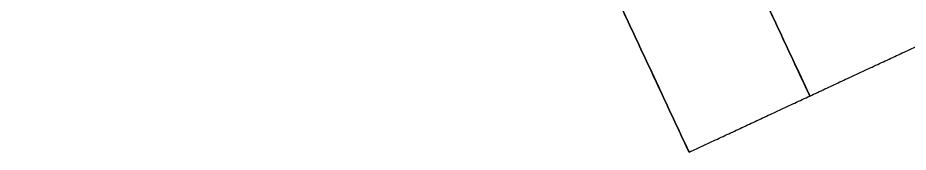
# Model space of a CAD drawing. Header units: millimetres. Extents: x -6529 to 809, y -8611 to 207.
# Drawn here: x -6017.8 to -5957.6, y -3779.5 to -3770.4 of the extents above; entities that cross this region are included whole.
import ezdxf

# ---------------------------------------------------------------- set-up
doc = ezdxf.new("R2010")
doc.units = ezdxf.units.MM
doc.header["$MEASUREMENT"] = 0
doc.layers.add('platen', color=7, linetype='Continuous', true_color=0x007f00)

# ---------------------------------------------------------------- blocks, each defined once
blk = doc.blocks.new('plaat base')
at = {"layer": 'platen'}
for points in [[(358, 0), (179, 0), (0, 0)], [(0, 0), (0, 0, 9), (0, 0, 18)], [(358, 0, 18), (179, 0, 18), (0, 0, 18)], [(0, 0), (0, -150), (0, -300)], [(358, 0, 9), (179, 0, 9), (0, 0, 9)], [(0, 0, 9), (0, -150, 9), (0, -300, 9)], [(0, -150), (0, -150, 9), (0, -150, 18)], [(0, -300), (0, -300, 9), (0, -300, 18)], [(0, -300), (29, -300), (58, -300)], [(0, -300, 18), (29, -300, 18), (58, -300, 18)], [(0, -300, 9), (29, -300, 9), (58, -300, 9)], [(58, -600), (29, -600), (0, -600)], [(0, -600), (0, -600, 9), (0, -600, 18)], [(58, -600, 18), (29, -600, 18), (0, -600, 18)], [(0, -600), (0, -750), (0, -900)], [(58, -600, 9), (29, -600, 9), (0, -600, 9)], [(0, -600, 9), (0, -750, 9), (0, -900, 9)], [(0, -750), (0, -750, 9), (0, -750, 18)], [(0, -900), (0, -900, 9), (0, -900, 18)], [(0, -900), (29, -900), (58, -900)], [(0, -900, 18), (29, -900, 18), (58, -900, 18)], [(0, -900, 9), (29, -900, 9), (58, -900, 9)]]:
    blk.add_open_spline(points, degree=2, dxfattribs=at)

msp = doc.modelspace()

# ---------------------------------------------------------------- block references
at = {"layer": 'platen', "extrusion": (0.906308, 0.422618, 0)}
msp.add_blockref('plaat base', (-901.336, 1258.5, -7010.14), dxfattribs=at)

doc.saveas('drawing.dxf')
